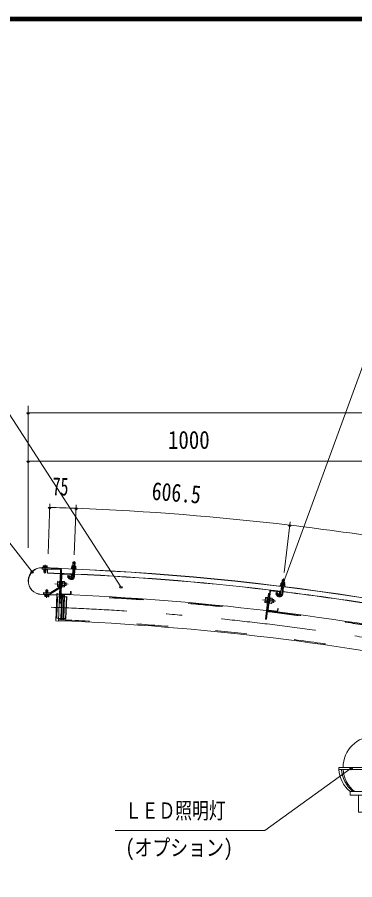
# Model space of a CAD drawing. Units: millimetres, scale not verified. Extents: x -32274 to 32279, y -14169 to 14171.
# Drawn here: x 15692 to 19106, y 5439 to 14171 of the extents above; entities that cross this region are included whole.
import ezdxf
from ezdxf.enums import TextEntityAlignment as Align

# ---------------------------------------------------------------- set-up
doc = ezdxf.new("R2010")
doc.units = ezdxf.units.MM
doc.header["$LTSCALE"] = 80
doc.linetypes.add('USER2', pattern=[10, 4, -6])
doc.linetypes.add('USER3', pattern=[24, 12, -5, 2, -5])
for name, color, linetype, lineweight in [('0-0_0', 7, 'Continuous', 18), ('0-6_2-0BOLD', 7, 'Continuous', 18), ('0-7_2-1HIDDEN', 3, 'USER3', 18), ('0-8_2-2CENTER', 3, 'USER2', 18), ('0-9_2-4THIN', 4, 'Continuous', 18), ('0-A_2-5DIM', 3, 'Continuous', 18), ('0-C_F-F', 5, 'Continuous', 18)]:
    doc.layers.add(name, color=color, linetype=linetype, lineweight=lineweight)
doc.styles.add('ＭＳ ゴシック', font='')
doc.styles.get('ＭＳ ゴシック').set_extended_font_data('MS Gothic')

# ---------------------------------------------------------------- blocks, each defined once
blk = doc.blocks.new('ledl')
at = {"layer": '0-0_0'}
for p, q in [((14388.17, 13926.97), (14183.17, 13926.97)), ((14183.17, 13920.97), (14183.17, 13926.97)), ((14388.17, 13920.97), (14388.17, 13926.97)), ((14276.67, 13920.97), (14183.17, 13920.97)), ((14276.67, 13920.97), (14276.67, 13856.97)), ((14288.67, 13920.97), (14282.67, 13920.97)), ((14282.67, 13920.97), (14282.67, 13856.97)), ((14288.67, 13920.97), (14288.67, 13856.97)), ((14388.17, 13920.97), (14294.67, 13920.97)), ((14294.67, 13920.97), (14294.67, 13856.97)), ((14215.67, 13846.97), (14355.67, 13846.97)), ((14240.67, 13796.97), (14240.67, 13846.97)), ((14330.67, 13796.97), (14330.67, 13846.97)), ((14355.67, 13846.97), (14355.67, 13856.97)), ((14240.67, 13796.97), (14330.67, 13796.97))]:
    blk.add_line(p, q, dxfattribs=at)
blk.add_lwpolyline([(14215.67, 13846.97), (14215.67, 13856.97), (14355.67, 13856.97)], dxfattribs=at)
for start, end in [(0, 180), (183.82255, 231.05756), (308.94244, 356.17745)]:
    blk.add_arc((14285.67, 13926.97), 90, start, end, dxfattribs=at)
for centre, major_axis, start_param, end_param in [((14285.67, 13926.97), (102.47, 6.5), 3.1362923, 3.9034857), ((14293.67, 13926.97), (102.47, 6.5), 3.1362923, 3.9034857), ((14277.67, 13926.97), (-102.47, 6.5), 2.3796996, 3.146893), ((14285.67, 13926.97), (-102.47, 6.5), 2.3796996, 3.146893)]:
    blk.add_ellipse(centre, major_axis=major_axis, ratio=0.92312, start_param=start_param, end_param=end_param, dxfattribs=at)

msp = doc.modelspace()

# ---------------------------------------------------------------- linework, layer by layer
at = {"layer": '0-6_2-0BOLD'}
for p, q in [((16276.52, 8649.77), (16255.53, 8650.59)), ((15945.23, 8597.55), (16106.11, 8591.28)), ((15962.58, 8593.35), (15962.72, 8596.87)), ((15963.41, 8604.2), (15963.88, 8616.47)), ((15983.71, 8596.05), (15983.57, 8592.54)), ((15983.6, 8603.41), (15984.08, 8615.69)), ((15997.6, 8542.57), (15998.88, 8580.73)), ((15999.26, 8591.92), (15999.37, 8595.04)), ((16252.93, 8583.79), (16249.98, 8507.99)), ((16254.5, 8613.88), (16253.89, 8598.11)), ((16270.96, 8507.18), (16273.92, 8582.97)), ((16274.08, 8597.32), (16274.69, 8613.09)), ((15961.1, 8555.25), (15982.08, 8554.43)), ((16137.68, 8502.46), (16126.49, 8502.9)), ((16144.2, 8526.03), (16136.89, 8338.57)), ((16232.55, 8528.19), (16150.02, 8531.41)), ((16150.23, 8537), (16232.77, 8533.78)), ((16242.6, 8498.38), (16243.52, 8522.16)), ((16251.57, 8548.82), (16272.55, 8548)), ((18373.76, 8474.5), (18394.61, 8472.01)), ((16121.35, 8403.19), (16023.71, 8343.45)), ((16029.56, 8333.9), (16122.11, 8390.52)), ((16100.84, 8420.71), (16117.65, 8420.06)), ((16118.68, 8446.29), (16101.86, 8446.94)), ((16117.01, 8403.44), (16119.32, 8462.9)), ((16122.6, 8403.23), (16117.01, 8403.44)), ((16119.32, 8462.9), (16124.92, 8462.68)), ((16139.5, 8405.37), (16146.49, 8405.1)), ((16140.28, 8425.3), (16147.54, 8432.03)), ((16147.82, 8439.02), (16140.55, 8432.3)), ((16167.34, 8418.12), (16147.03, 8418.91)), ((16148.05, 8445.14), (16168.36, 8444.35)), ((16169.73, 8417.15), (16183.37, 8416.62)), ((18356.88, 8332.8), (18365.85, 8408.12)), ((18367.94, 8422.32), (18369.81, 8437.99)), ((18386.71, 8405.63), (18377.74, 8330.32)), ((18389.88, 8435.6), (18388.01, 8419.93)), ((15934.67, 8326.51), (16088.56, 8320.51)), ((16088.62, 8322.26), (15934.74, 8328.26)), ((15980.32, 8319.13), (15979.84, 8306.85)), ((15980.48, 8333.46), (15980.21, 8326.48)), ((15981.83, 8368.1), (16002.81, 8367.29)), ((16000.51, 8318.34), (16000.03, 8306.06)), ((16001.19, 8325.67), (16001.46, 8332.64)), ((16081.5, 8064.53), (16091.62, 8326.84)), ((16097.06, 8331.88), (16119.8, 8331.01)), ((16224.59, 8323.94), (16142.06, 8327.16)), ((16142.27, 8332.76), (16224.81, 8329.54)), ((16230.62, 8334.92), (16231.55, 8358.7)), ((18247.31, 8359.85), (18213.45, 8075.56)), ((18230.69, 8172.9), (18252.87, 8359.18)), ((18259.1, 8364.08), (18341.12, 8354.31)), ((18341.78, 8359.87), (18259.76, 8369.64)), ((18306.55, 8333.81), (18321.71, 8314.55)), ((18343.2, 8324.46), (18346.02, 8348.09)), ((18382.57, 8370.88), (18361.71, 8373.36)), ((18217.99, 8255.66), (18201.28, 8257.65)), ((18204.39, 8283.71), (18221.09, 8281.72)), ((18221.58, 8238.49), (18216.02, 8239.15)), ((18240.95, 8259.09), (18248.73, 8265.21)), ((18241.78, 8266.04), (18249.56, 8272.17)), ((18244.97, 8292.81), (18251.92, 8291.97)), ((18267.36, 8249.78), (18247.18, 8252.18)), ((18250.28, 8278.25), (18270.47, 8275.85)), ((18234.92, 8161.12), (18316.94, 8151.35)), ((18317.61, 8156.91), (18235.59, 8166.68))]:
    msp.add_line(p, q, dxfattribs=at)
for points in [[(16275.16, 8614.79), (16276.52, 8649.77), (16273.16, 8653.41), (16259.17, 8653.95), (16255.53, 8650.59), (16254.17, 8615.61)], [(16126.96, 8586.95), (15945.1, 8594.03), (15944.66, 8582.84), (16126.52, 8575.76)], [(16106.11, 8591.28), (16106.18, 8593.03), (15945.3, 8599.3)], [(15995.14, 8597.36), (15995.36, 8602.96), (15951.64, 8604.66), (15951.42, 8599.06)], [(15953.39, 8604.59), (15953.87, 8616.86), (15956.91, 8618.46), (15991.18, 8617.13), (15994.09, 8615.29), (15993.61, 8603.02)], [(15983.13, 8581.34), (15982.08, 8554.43), (15978.45, 8551.07), (15964.46, 8551.62), (15961.1, 8555.25), (15962.15, 8582.16)], [(16129.21, 8572.85), (16116.26, 8240.6), (16127.46, 8240.16), (16140.4, 8572.41)], [(16243.87, 8598.5), (16244.49, 8614.27), (16247.53, 8615.87), (16281.8, 8614.54), (16284.71, 8612.71), (16284.09, 8596.94)], [(16231.78, 8501.28), (16215.14, 8519.26), (16199.72, 8505), (16216.36, 8487.02)], [(16237.93, 8522.38), (16237, 8498.59), (16242.6, 8498.38)], [(18369.62, 8439.74), (18373.76, 8474.5), (18377.65, 8477.56), (18391.55, 8475.9), (18394.61, 8472.01), (18390.47, 8437.26)], [(16119.19, 8459.4), (16102.37, 8460.05), (16099.79, 8455.95), (16098.07, 8411.89), (16100.33, 8407.6), (16117.14, 8406.94)], [(16146.49, 8405.1), (16148.59, 8458.96), (16141.6, 8459.23)], [(16171.13, 8453.18), (16169.42, 8409.11), (16166.83, 8405.01), (16146.52, 8405.79)], [(16148.56, 8458.26), (16168.87, 8457.46), (16171.13, 8453.18)], [(16170.82, 8445.13), (16184.46, 8444.6), (16183.37, 8416.62), (16187.73, 8420.65), (16188.49, 8440.24), (16184.46, 8444.6)], [(18397.96, 8418.74), (18399.83, 8434.42), (18397.08, 8436.47), (18363.02, 8440.53), (18359.86, 8439.17), (18357.99, 8423.51)], [(16022.14, 8343.04), (15956.43, 8345.6), (15956, 8334.41), (16021.71, 8331.85)], [(16012.49, 8323.48), (16012.27, 8317.88), (15968.55, 8319.59), (15968.77, 8325.18)], [(15970.3, 8319.52), (15969.82, 8307.25), (15972.73, 8305.41), (16007, 8304.08), (16010.04, 8305.68), (16010.52, 8317.95)], [(16001.9, 8343.83), (16002.81, 8367.29), (15999.45, 8370.92), (15985.46, 8371.47), (15981.83, 8368.1), (15980.91, 8344.65)], [(16119.8, 8331.01), (16109.28, 8058.2), (16086.55, 8059.08)], [(16094.07, 8327.3), (16094.62, 8341.29), (16096.37, 8341.22), (16095.82, 8327.23)], [(16231.55, 8358.7), (16237.15, 8358.48), (16236.22, 8334.7)], [(18222.64, 8294.76), (18205.94, 8296.75), (18203.03, 8292.87), (18197.82, 8249.08), (18199.73, 8244.62), (18216.43, 8242.63)], [(18213.45, 8075.56), (18202.33, 8076.88), (18233.38, 8337.54), (18244.5, 8336.21)], [(18216.02, 8239.15), (18223.06, 8298.23), (18228.62, 8297.57)], [(18306.55, 8333.81), (18323.05, 8346.8), (18338.21, 8327.55)], [(18351.58, 8347.43), (18348.76, 8323.79), (18343.2, 8324.46)], [(18251.92, 8291.97), (18245.54, 8238.45), (18238.6, 8239.28)], [(18245.63, 8239.15), (18265.81, 8236.74), (18268.72, 8240.63)], [(18268.72, 8240.63), (18273.93, 8284.42), (18272.02, 8288.88), (18251.84, 8291.28)], [(18286.53, 8274.81), (18290.2, 8270.15), (18287.89, 8250.68), (18283.22, 8247.01), (18269.67, 8248.62)], [(18272.98, 8276.42), (18286.53, 8274.81), (18283.22, 8247.01)], [(18329.39, 8161.15), (18332.2, 8184.78), (18326.64, 8185.44), (18323.83, 8161.81)]]:
    msp.add_lwpolyline(points, dxfattribs=at)
for points in [[(16285.84, 8596.87), (16285.62, 8591.27), (16241.91, 8592.97), (16242.12, 8598.57)], [(18356.25, 8423.71), (18399.7, 8418.54), (18399.04, 8412.98), (18355.59, 8418.15)]]:
    msp.add_lwpolyline(points, close=True, dxfattribs=at)
for centre, radius, start, end in [((15939.99, 8462.91), 136.5, 87.76833, 267.76833), ((15939.99, 8462.91), 134.75, 87.76833, 267.76833), ((15958.62, 8610.22), 8.17, 49.92583, 87.76833), ((15972.85, 8587.25), 30.57, 68.47223, 107.06442), ((15988.83, 8609.05), 8.17, 87.76833, 125.61082), ((15103.49, -18035.92), 26644.27, 73.55577, 88.07326), ((15103.49, -18035.92), 26646.03, 73.55577, 88.07326), ((16126.41, 8572.95), 2.8, 357.76834, 87.76833), ((16126.41, 8572.95), 14, 357.76834, 87.76833), ((16242.64, 8589.45), 3.5, 87.76833, 267.76833), ((16249.24, 8607.63), 8.17, 49.92583, 87.76833), ((16263.47, 8584.65), 30.57, 68.47223, 107.06442), ((16279.45, 8606.46), 8.17, 87.76833, 125.61082), ((16284.61, 8587.81), 3.5, 267.76834, 87.76833), ((15103.49, -18035.92), 26593.53, 87.79245, 88.07326), ((15103.49, -18035.92), 26595.27, 87.79245, 88.07326), ((16149.8, 8525.81), 11.2, 87.76833, 177.76833), ((15103.49, -18035.92), 26593.53, 87.52702, 87.76833), ((15103.49, -18035.92), 26595.27, 87.52704, 87.76833), ((16149.8, 8525.81), 5.6, 87.76833, 177.76833), ((16239.49, 8508.41), 31.5, 222.76833, 357.76833), ((16239.49, 8508.41), 10.5, 222.76833, 357.76833), ((16232.33, 8522.59), 5.6, 357.76834, 87.76833), ((16232.33, 8522.59), 11.2, 357.76834, 87.76833), ((15103.49, -18035.92), 26593.53, 82.96655, 87.48178), ((15103.49, -18035.92), 26595.27, 82.96657, 87.4818), ((16108.25, 8413.85), 10.09, 137.20947, 177.76833), ((16135.63, 8432.49), 36.73, 156.83339, 198.70326), ((16109.78, 8453.2), 10.09, 177.76833, 218.32718), ((16119.89, 8405.57), 2.8, 301.45839, 357.76833), ((16133.57, 8432.57), 36.73, 336.8334, 18.70326), ((16159.42, 8411.86), 10.09, 357.76834, 38.32718), ((16160.96, 8451.21), 10.09, 317.20947, 357.76833), ((18356.05, 8414.57), 3.5, 83.20786, 263.20786), ((18364.07, 8432.18), 8.17, 45.36537, 83.20786), ((18376.43, 8408.14), 30.57, 63.91177, 102.50395), ((18394.09, 8428.6), 8.17, 83.20786, 121.05035), ((18397.75, 8409.6), 3.5, 263.20787, 83.20786), ((15975.08, 8313.49), 8.17, 267.76833, 305.61082), ((15991.06, 8335.3), 30.57, 248.47223, 287.06442), ((16005.29, 8312.32), 8.17, 229.92583, 267.76833), ((16022.25, 8345.84), 14, 267.76833, 301.45839), ((16022.25, 8345.84), 2.8, 267.76833, 301.45839), ((16088.83, 8327.51), 7, 267.76833, 357.76833), ((16088.83, 8327.51), 5.25, 267.76833, 357.76833), ((16096.86, 8326.63), 5.25, 87.79263, 177.79263), ((15103.49, -18035.92), 26383.53, 83.23218, 87.76833), ((16142.49, 8338.35), 11.2, 177.76833, 267.76833), ((16142.49, 8338.35), 5.6, 177.76833, 267.76833), ((16225.03, 8335.14), 11.2, 267.76833, 357.76833), ((16225.03, 8335.14), 5.6, 267.76833, 357.76833), ((18258.43, 8358.52), 11.2, 83.20786, 173.20786), ((18258.43, 8358.52), 5.6, 83.20786, 173.20786), ((18346.46, 8334.04), 31.5, 218.20786, 353.20786), ((18346.46, 8334.04), 10.5, 218.20786, 353.20786), ((18340.46, 8348.75), 5.6, 353.20787, 83.20786), ((18340.46, 8348.75), 11.2, 353.20787, 83.20786), ((15103.49, -18035.92), 26593.53, 78.4061, 82.92131), ((15103.49, -18035.92), 26595.27, 78.40611, 82.92133), ((18208.12, 8250.23), 10.09, 132.649, 173.20786), ((18236.9, 8266.62), 36.73, 152.27292, 194.14279), ((18212.77, 8289.32), 10.09, 173.20786, 213.76671), ((18258.97, 8244.17), 10.09, 353.20787, 33.76672), ((18234.85, 8266.87), 36.73, 332.27295, 14.14281), ((18263.63, 8283.27), 10.09, 312.64902, 353.20786), ((15103.49, -18035.92), 26383.53, 78.67172, 83.20786), ((18236.25, 8172.24), 11.2, 173.20786, 263.20786), ((18236.25, 8172.24), 5.6, 173.20786, 263.20786), ((18318.27, 8162.47), 11.2, 263.20786, 353.20786), ((18318.27, 8162.47), 5.6, 263.20786, 353.20786), ((16086.75, 8064.33), 5.25, 177.79263, 267.79263), ((15103.49, -18035.92), 26116.47, 78.35597, 87.79263)]:
    msp.add_arc(centre, radius, start, end, dxfattribs=at)
at = {"layer": '0-7_2-1HIDDEN'}
for p, q in [((16266.57, 8664.17), (16260.47, 8507.59)), ((15971.05, 8540.85), (15974.45, 8628.29)), ((16224.07, 8494.14), (16200.3, 8519.84)), ((18385.84, 8487.16), (18367.31, 8331.56)), ((16205.6, 8429.77), (16071.3, 8435)), ((15992.86, 8381.69), (15989.46, 8294.25)), ((18329.96, 8321.05), (18308.31, 8348.55)), ((18306.42, 8258.34), (18172.97, 8274.24))]:
    msp.add_line(p, q, dxfattribs=at)
for centre, radius, start, end in [((16239.49, 8508.41), 21, 222.76833, 357.76833), ((18346.46, 8334.04), 21, 218.20786, 353.20786), ((15103.49, -18035.92), 26250, 73.71976, 87.96529)]:
    msp.add_arc(centre, radius, start, end, dxfattribs=at)
at = {"layer": '0-8_2-2CENTER'}
for p, q in [((16100.29, 8297.6), (16092.41, 8093.01)), ((16107.56, 8304.33), (16193.25, 8301.03)), ((16140.89, 8305.67), (16118.85, 8306.52)), ((16131.8, 8070.11), (16141.34, 8317.38)), ((16162.92, 8304.82), (16148.93, 8305.36)), ((16153.84, 8069.24), (16163.37, 8316.5)), ((16189.85, 8303.79), (16170.96, 8304.51)), ((16099.13, 8085.74), (16184.82, 8082.44)), ((16132.26, 8081.84), (16110.23, 8082.69)), ((16154.29, 8080.99), (16140.3, 8081.53)), ((16181.22, 8079.95), (16162.34, 8080.68))]:
    msp.add_line(p, q, dxfattribs=at)
for points in [[(16146.25, 8317.19), (16149.26, 8313.93), (16139.97, 8072.96), (16136.69, 8069.92)], [(16168.31, 8316.3), (16171.29, 8313.08), (16162.01, 8072.11), (16158.69, 8069.04)]]:
    msp.add_lwpolyline(points, dxfattribs=at)
msp.add_lwpolyline([(16184.77, 8081.22), (16181.14, 8077.85), (16189.93, 8305.88), (16193.29, 8302.25)], close=True, dxfattribs=at)
for centre, radius, start, end in [((15103.49, -18035.92), 26376.53, 73.77559, 88.07326), ((16107.29, 8297.33), 7, 87.79263, 177.79263), ((15103.49, -18035.92), 26373.72, 73.8364, 87.79263), ((16099.4, 8092.74), 7, 177.79263, 267.79263), ((15103.49, -18035.92), 26126.28, 78.3358, 87.79263)]:
    msp.add_arc(centre, radius, start, end, dxfattribs=at)
at = {"layer": '0-9_2-4THIN'}
for p, q in [((16257.5, 8652.41), (16256.07, 8615.54)), ((16273.26, 8614.87), (16274.7, 8651.74)), ((15964.04, 8582.09), (15962.92, 8553.28)), ((15964.62, 8596.8), (15964.48, 8593.28)), ((15980.12, 8552.62), (15981.24, 8581.42)), ((15981.67, 8592.61), (15981.81, 8596.13)), ((16253.46, 8548.74), (16254.82, 8583.71)), ((16253.46, 8548.74), (16251.44, 8545.54)), ((18375.87, 8476.15), (18371.5, 8439.52)), ((18388.59, 8437.48), (18392.96, 8474.12)), ((16169.82, 8419.52), (16185.83, 8418.9)), ((16186.74, 8442.14), (16170.73, 8442.76)), ((18380.68, 8371.1), (18384.82, 8405.85)), ((15982.1, 8326.41), (15982.37, 8333.38)), ((15982.81, 8344.58), (15983.79, 8369.93)), ((15999.57, 8332.71), (15999.3, 8325.74)), ((16000.99, 8369.26), (16000, 8343.91)), ((18380.68, 8371.1), (18382.18, 8367.62)), ((18269.95, 8250.97), (18285.85, 8249.08)), ((18288.6, 8272.18), (18272.7, 8274.07))]:
    msp.add_line(p, q, dxfattribs=at)
for points in [[(16272.02, 8583.04), (16270.66, 8548.07), (16272.42, 8544.72)], [(18367.74, 8407.89), (18363.6, 8373.14), (18361.33, 8370.1)]]:
    msp.add_lwpolyline(points, dxfattribs=at)
at = {"layer": '0-A_2-5DIM'}
for p, q in [((19373.49, 11153.73), (18384.27, 8447.44)), ((15803.47, 8800.43), (15803.47, 10236.73)), ((15817.47, 10166.73), (15789.47, 10166.73)), ((15803.47, 10166.73), (22803.48, 10166.73)), ((15817.47, 9676.73), (15789.47, 9676.73)), ((22803.48, 9676.73), (15803.47, 9676.73)), ((16004.14, 8736.89), (16021.18, 9243.41)), ((16034.02, 9209.03), (16006.02, 9209.03)), ((16288.79, 9234.3), (16269.01, 8726.67)), ((16301.43, 9199.33), (16273.43, 9199.33)), ((18393.24, 8549.26), (18454.47, 9063.41)), ((18464.33, 9028.66), (18436.33, 9028.66)), ((15855.48, 8556.3), (15827.48, 8556.3)), ((16755.33, 8403.44), (16727.33, 8403.44)), ((18398.28, 8447.45), (18370.28, 8447.45)), ((19084.13, 6567.33), (19056.13, 6567.33))]:
    msp.add_line(p, q, dxfattribs=at)
for points in [[(16741.33, 8403.44), (14963.49, 11153.73), (12373.49, 11153.73)], [(11323.49, 9683.73), (14963.49, 9683.73), (15841.48, 8556.3)], [(19070.13, 6567.33), (18195.58, 5936.56), (16682.59, 5936.56)]]:
    msp.add_lwpolyline(points, dxfattribs=at)
for centre, radius, start, end in [((15803.47, 10166.73), 14, 180, 0), ((15803.47, 9676.73), 14, 180, 0), ((16020.02, 9209.03), 14, 180, 0), ((14329.42, -41044.32), 50281.77, 87.7683, 88.07321), ((16287.43, 9199.33), 14, 180, 0), ((15225.61, -18047.28), 27267.28, 83.20811, 87.76828), ((18450.33, 9028.66), 14, 180, 0), ((15224.91, -18053.36), 27273.4, 78.64737, 83.20816), ((15841.48, 8556.3), 14, 180, 0), ((16741.33, 8403.44), 14, 180, 0), ((18384.28, 8447.45), 14, 180, 0), ((19070.13, 6567.33), 14, 180, 0)]:
    msp.add_arc(centre, radius, start, end, dxfattribs=at)
at = {"layer": '0-C_F-F'}
for points in [[(32278.6, -13969.17), (32278.6, 14170.83), (-7901.4, 14170.83), (-7901.4, -13969.17)], [(32275.1, -13965.67), (-7897.9, -13965.67), (-7897.9, 14167.33), (32275.1, 14167.33)], [(32271.6, -13962.17), (32271.6, 14163.83), (-7894.4, 14163.83), (-7894.4, -13962.17)], [(32268.1, -13958.67), (32268.1, 14160.33), (-7890.9, 14160.33), (-7890.9, -13958.67)], [(32264.6, -13955.17), (32264.6, 14156.83), (-7887.4, 14156.83), (-7887.4, -13955.17)], [(32261.1, -13951.67), (32261.1, 14153.33), (-7883.9, 14153.33), (-7883.9, -13951.67)], [(32257.6, -13948.17), (-7880.4, -13948.17), (-7880.4, 14149.83), (32257.6, 14149.83)], [(32254.1, -13944.67), (-7876.9, -13944.67), (-7876.9, 14146.33), (32254.1, 14146.33)], [(32250.6, -13941.17), (32250.6, 14142.83), (-7873.4, 14142.83), (-7873.4, -13941.17)], [(32247.1, -13937.67), (-7869.9, -13937.67), (-7869.9, 14139.33), (32247.1, 14139.33)], [(32243.6, -13934.17), (32243.6, 14135.83), (-7866.4, 14135.83), (-7866.4, -13934.17)]]:
    msp.add_lwpolyline(points, close=True, dxfattribs=at)

# ---------------------------------------------------------------- block references
at = {"layer": '0-0_0', "xscale": 3.5, "yscale": 3.5}
msp.add_blockref('ledl', (-30696.36, -42167.62), dxfattribs=at)

# ---------------------------------------------------------------- texts
at = {"layer": '0-0_0', "style": 'ＭＳ ゴシック', "width": 0.8}
msp.add_text('(オプション)', height=165.8, dxfattribs=at).set_placement((16787.63, 5631.35), align=Align.BOTTOM_LEFT)
at = {"layer": '0-A_2-5DIM', "color": 7, "style": 'ＭＳ ゴシック'}
for s, height, width, p in [('1000', 182.3, 0.85, (17217.05, 9746.73)), ('ＬＥＤ照明灯', 165.8, 0.75, (16781.85, 6006.56))]:
    msp.add_text(s, height=height, dxfattribs=dict(at, width=width)).set_placement(p, align=Align.BOTTOM_LEFT)
for s, rotation, width, p in [('75', 357.921, 0.65, (16043.59, 9278.4)), ('606.5', 355.488, 0.8, (17043.45, 9231.54))]:
    msp.add_text(s, height=182.3, rotation=rotation, dxfattribs=dict(at, width=width)).set_placement(p, align=Align.BOTTOM_LEFT)

doc.saveas('drawing.dxf')
